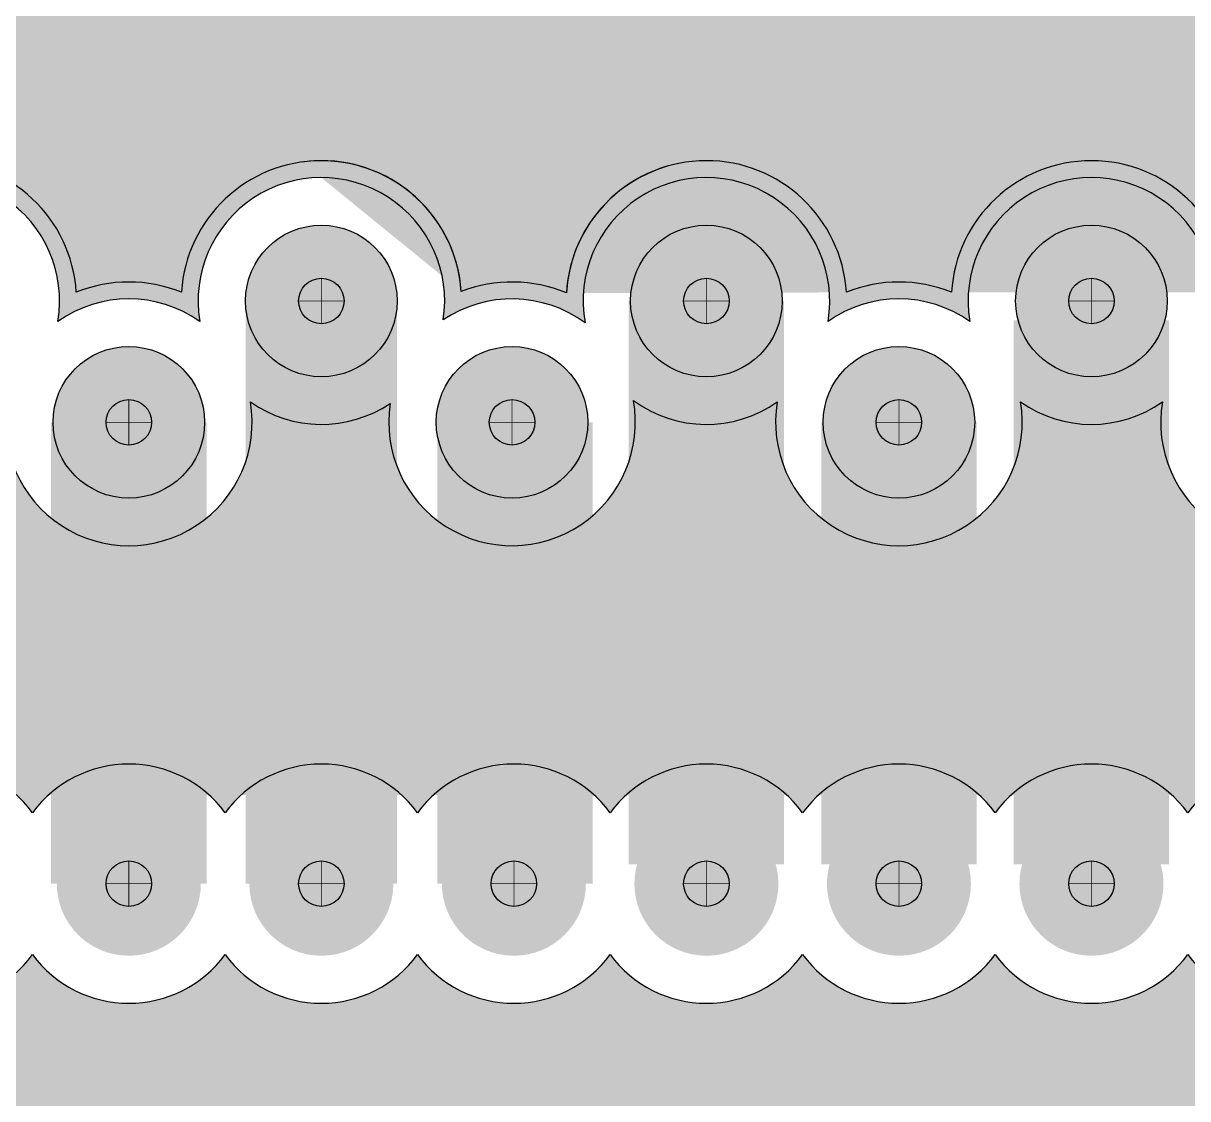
# Model space of a CAD drawing. Extents: x -5 to 272, y 7 to 75.
# Drawn here: x 43.31 to 58.67, y 36.28 to 50.46 of the extents above; entities that cross this region are included whole.
import ezdxf

# ---------------------------------------------------------------- set-up
doc = ezdxf.new("R2010")
doc.units = 0
for name, color, linetype in [('3D_INFO_TOP', 1, 'CONTINUOUS'), ('COPPER_BOTTOM', 1, 'CONTINUOUS'), ('COPPER_TOP', 3, 'CONTINUOUS'), ('DRILL', 255, 'CONTINUOUS'), ('DRILL_SYMBOLS', 255, 'CONTINUOUS'), ('SILKSCREEN_TOP', 4, 'CONTINUOUS'), ('SOLDER_MASK_BOTTOM', 212, 'CONTINUOUS'), ('SOLDER_MASK_TOP', 200, 'CONTINUOUS')]:
    doc.layers.add(name, color=color, linetype=linetype)

msp = doc.modelspace()

# ---------------------------------------------------------------- hatches: boundary and pattern name
at = {"layer": 'COPPER_BOTTOM'}
h = msp.add_hatch(color=1, dxfattribs=at)
edge = h.paths.add_edge_path()
edge.add_line((53.291985, 54.111359), (54.57371, 55.393084))
edge.add_line((54.57371, 55.393084), (54.57371, 61.50129))
edge.add_arc((53.34, 62.812), 1.8, 300.420548, 313.266636, ccw=False)
edge.add_arc((53.282, 62.05848), 1.256048, 314.939204, 320.515778, ccw=False)
edge.add_line((54.169217, 61.169378), (54.032, 61.032161))
edge.add_line((54.032, 61.032161), (54.032, 58.663621))
edge.add_arc((53.33918, 58.663621), 0.69282, 270, 0, ccw=False)
edge.add_line((53.33918, 57.970801), (50.97064, 57.970801))
edge.add_line((50.97064, 57.970801), (49.688738, 56.688899))
edge.add_arc((48.79987, 57.57635), 1.256048, 270.18518, 315.045734, ccw=False)
edge.add_line((48.803929, 56.320309), (47.061649, 56.314678))
edge.add_line((47.061649, 56.314678), (49.147219, 54.2291))
edge.add_arc((48.26, 53.34), 1.256048, 13.56166, 45.060694, ccw=False)
edge.add_arc((48.26, 52.312), 1.8, 225.125556, 47.285288, ccw=False)
edge.add_line((46.99, 51.036422), (46.99, 48.63248))
edge.add_arc((47.244, 46.8), 1.85, 3.853854, 97.891483, ccw=False)
edge.add_arc((49.76, 45.2), 1.85, 67.196596, 111.239133, ccw=False)
edge.add_arc((52.324, 46.8), 1.85, 3.565912, 176.733789, ccw=False)
edge.add_arc((54.864, 45.2), 1.85, 67.981307, 112.018693, ccw=False)
edge.add_arc((57.404, 46.8), 1.85, 3.565912, 176.434088, ccw=False)
edge.add_arc((59.944, 45.2), 1.85, 67.981307, 112.018693, ccw=False)
edge.add_arc((62.484, 46.8), 1.85, 344.601342, 176.434088, ccw=False)
edge.add_line((64.267588, 46.308763), (64.267588, 42.714872))
edge.add_line((64.267588, 42.714872), (69.30013, 42.933679))
edge.add_line((69.30013, 42.933679), (69.30013, 62.992))
edge.add_arc((70.104, 62.992), 0.80387, 160.556616, 180, ccw=False)
edge.add_line((69.345974, 63.259588), (69.345974, 65.278))
edge.add_line((69.345974, 65.278), (55.949372, 65.278))
edge.add_line((55.949372, 65.278), (56.802725, 64.424647))
edge.add_arc((55.88, 63.5), 1.30629, 0, 45.059616, ccw=False)
edge.add_line((57.18629, 63.5), (57.18629, 54.852))
edge.add_arc((55.88, 54.852), 1.30629, 314.940384, 0, ccw=False)
edge.add_line((56.802725, 53.927353), (55.13936, 52.263988))
edge.add_arc((53.34, 52.312), 1.8, 91.528531, 358.471534, ccw=False)
h = msp.add_hatch(color=1, dxfattribs=at)
edge = h.paths.add_edge_path()
edge.add_arc((53.34, 52.312), 1.8, 195.995124, 212.385993)
edge.add_line((51.819974, 51.347883), (51.819974, 48.580016))
edge.add_arc((52.324, 46.8), 1.85, 105.809899, 176.733789)
edge.add_arc((49.76, 45.2), 1.85, 67.196596, 111.239133)
edge.add_arc((47.244, 46.8), 1.85, 3.853854, 176.434088)
edge.add_arc((44.704, 45.2), 1.85, 67.981307, 112.018693)
edge.add_arc((42.164, 46.8), 1.85, 3.565912, 176.434088)
edge.add_arc((39.624, 45.2), 1.85, 67.981307, 112.018693)
edge.add_arc((37.084, 46.8), 1.85, 3.565912, 176.434088)
edge.add_arc((34.544, 45.2), 1.85, 67.981307, 157.344648)
edge.add_line((32.836749, 45.912596), (30.26229, 45.912596))
edge.add_line((30.26229, 45.912596), (30.26229, 46.422346))
edge.add_arc((29.544418, 47.069082), 0.966234, 317.984069, 0)
edge.add_line((30.510652, 47.069082), (30.510652, 47.545918))
edge.add_arc((29.544418, 47.545918), 0.966234, 0, 90)
edge.add_line((29.544418, 48.512152), (29.46118, 48.512152))
edge.add_arc((28.956, 47.3075), 1.30629, 67.248876, 86.565401)
edge.add_line((29.034259, 48.611444), (28.956, 48.672084))
edge.add_line((28.956, 48.672084), (28.955999, 48.672083))
edge.add_line((28.955999, 48.672083), (28.955999, 49.752917))
edge.add_line((28.955999, 49.752917), (28.956, 49.752916))
edge.add_line((28.956, 49.752916), (29.776666, 50.388825))
edge.add_arc((29.544418, 49.450918), 0.966234, 76.091975, 90)
edge.add_line((29.544418, 50.417152), (28.955999, 50.417152))
edge.add_line((28.955999, 50.417152), (28.955999, 51.088194))
edge.add_line((28.955999, 51.088194), (39.040421, 51.088194))
edge.add_arc((40.113291, 51.785291), 1.279451, 213.013779, 270)
edge.add_line((40.113291, 50.50584), (41.166709, 50.50584))
edge.add_arc((41.166709, 51.785291), 1.279451, 270, 315.473778)
edge.add_arc((43.18, 52.312), 1.8, 232.284556, 314.874444)
edge.add_arc((45.72, 52.312), 1.8, 225.125556, 314.874444)
edge.add_arc((48.26, 52.312), 1.8, 225.125556, 344.004876)
edge.add_line((49.990313, 51.816), (51.609687, 51.816))
edge = h.paths.add_edge_path()
edge.add_line((30.437395, 49.819971), (29.653429, 49.2125))
edge.add_line((29.653429, 49.2125), (30.437395, 48.605029))
edge.add_arc((29.544418, 48.974082), 0.966234, 337.545461, 0)
edge.add_line((30.510652, 48.974082), (30.510652, 49.450918))
edge.add_arc((29.544418, 49.450918), 0.966234, 0, 22.454539)
h = msp.add_hatch(color=256, dxfattribs=at)
edge = h.paths.add_edge_path()
edge.add_arc((47.244, 46.8), 1, 0, 360)
edge = h.paths.add_edge_path()
edge.add_arc((47.244, 46.8), 0.3, 0, 360)
h = msp.add_hatch(color=256, dxfattribs=at)
edge = h.paths.add_edge_path()
edge.add_arc((52.324, 46.8), 1, 0, 360)
edge = h.paths.add_edge_path()
edge.add_arc((52.324, 46.8), 0.3, 0, 360)
h = msp.add_hatch(color=256, dxfattribs=at)
edge = h.paths.add_edge_path()
edge.add_arc((57.404, 46.8), 1, 0, 360)
edge = h.paths.add_edge_path()
edge.add_arc((57.404, 46.8), 0.3, 0, 360)
h = msp.add_hatch(color=256, dxfattribs=at)
edge = h.paths.add_edge_path()
edge.add_arc((44.704, 45.2), 1, 0, 360)
edge = h.paths.add_edge_path()
edge.add_arc((44.704, 45.2), 0.3, 0, 360)
h = msp.add_hatch(color=256, dxfattribs=at)
edge = h.paths.add_edge_path()
edge.add_arc((49.76, 45.2), 1, 0, 360)
edge = h.paths.add_edge_path()
edge.add_arc((49.76, 45.2), 0.3, 0, 360)
h = msp.add_hatch(color=256, dxfattribs=at)
edge = h.paths.add_edge_path()
edge.add_arc((54.864, 45.2), 1, 0, 360)
edge = h.paths.add_edge_path()
edge.add_arc((54.864, 45.2), 0.3, 0, 360)
h = msp.add_hatch(color=256, dxfattribs=at)
edge = h.paths.add_edge_path()
edge.add_arc((44.704, 39.116), 0.95, 0, 360)
edge = h.paths.add_edge_path()
edge.add_arc((44.704, 39.116), 0.3, 0, 360)
h = msp.add_hatch(color=256, dxfattribs=at)
edge = h.paths.add_edge_path()
edge.add_arc((47.244, 39.116), 0.95, 0, 360)
edge = h.paths.add_edge_path()
edge.add_arc((47.244, 39.116), 0.3, 0, 360)
h = msp.add_hatch(color=256, dxfattribs=at)
edge = h.paths.add_edge_path()
edge.add_arc((49.784, 39.116), 0.95, 0, 360)
edge = h.paths.add_edge_path()
edge.add_arc((49.784, 39.116), 0.3, 0, 360)
h = msp.add_hatch(color=256, dxfattribs=at)
edge = h.paths.add_edge_path()
edge.add_arc((52.324, 39.116), 0.95, 0, 360)
edge = h.paths.add_edge_path()
edge.add_arc((52.324, 39.116), 0.3, 0, 360)
h = msp.add_hatch(color=256, dxfattribs=at)
edge = h.paths.add_edge_path()
edge.add_arc((54.864, 39.116), 0.95, 0, 360)
edge = h.paths.add_edge_path()
edge.add_arc((54.864, 39.116), 0.3, 0, 360)
h = msp.add_hatch(color=256, dxfattribs=at)
edge = h.paths.add_edge_path()
edge.add_arc((57.404, 39.116), 0.95, 0, 360)
edge = h.paths.add_edge_path()
edge.add_arc((57.404, 39.116), 0.3, 0, 360)
at = {"layer": 'COPPER_TOP'}
h = msp.add_hatch(color=3, dxfattribs=at)
h.paths.add_polyline_path([(-4.195967, 72.775967), (93.512292, 72.775967), (93.512292, 7.232068), (-4.195967, 7.232068)])
edge = h.paths.add_edge_path()
edge.add_arc((19.304, 39.116), 1.577, 36.358194, 143.641806)
edge.add_arc((16.764, 39.116), 1.577, 36.358194, 143.641806)
edge.add_arc((14.224, 39.116), 1.577, 36.358194, 323.641806)
edge.add_arc((16.764, 39.116), 1.577, 216.358194, 323.641806)
edge.add_arc((19.304, 39.116), 1.577, 216.358194, 323.641806)
edge.add_arc((21.844, 39.116), 1.577, 216.358194, 323.641806)
edge.add_arc((24.384, 39.116), 1.577, 216.358194, 323.641806)
edge.add_arc((26.924, 39.116), 1.577, 216.358194, 323.641806)
edge.add_arc((29.464, 39.116), 1.577, 216.358194, 323.641806)
edge.add_arc((32.004, 39.116), 1.577, 216.358194, 323.641806)
edge.add_arc((34.544, 39.116), 1.577, 216.358194, 323.641806)
edge.add_arc((37.084, 39.116), 1.577, 216.358194, 323.641806)
edge.add_arc((39.624, 39.116), 1.577, 216.358194, 323.641806)
edge.add_arc((42.164, 39.116), 1.577, 216.358194, 323.641806)
edge.add_arc((44.704, 39.116), 1.577, 216.358194, 323.641806)
edge.add_arc((47.244, 39.116), 1.577, 216.358194, 323.641806)
edge.add_arc((49.784, 39.116), 1.577, 216.358194, 323.641806)
edge.add_arc((52.324, 39.116), 1.577, 216.358194, 323.641806)
edge.add_arc((54.864, 39.116), 1.577, 216.358194, 323.641806)
edge.add_arc((57.404, 39.116), 1.577, 216.358194, 323.641806)
edge.add_arc((59.944, 39.116), 1.577, 216.358194, 323.641806)
edge.add_arc((62.484, 39.116), 1.577, 216.358194, 143.641806)
edge.add_arc((59.944, 39.116), 1.577, 36.358194, 143.641806)
edge.add_arc((57.404, 39.116), 1.577, 36.358194, 143.641806)
edge.add_arc((54.864, 39.116), 1.577, 36.358194, 143.641806)
edge.add_arc((52.324, 39.116), 1.577, 36.358194, 143.641806)
edge.add_arc((49.784, 39.116), 1.577, 36.358194, 143.641806)
edge.add_arc((47.244, 39.116), 1.577, 36.358194, 143.641806)
edge.add_arc((44.704, 39.116), 1.577, 36.358194, 143.641806)
edge.add_arc((42.164, 39.116), 1.577, 36.358194, 143.641806)
edge.add_arc((39.624, 39.116), 1.577, 36.358194, 143.641806)
edge.add_arc((37.084, 39.116), 1.577, 36.358194, 143.641806)
edge.add_arc((34.544, 39.116), 1.577, 36.358194, 143.641806)
edge.add_arc((32.004, 39.116), 1.577, 36.358194, 143.641806)
edge.add_arc((29.464, 39.116), 1.577, 36.358194, 143.641806)
edge.add_arc((26.924, 39.116), 1.577, 36.358194, 143.641806)
edge.add_arc((24.384, 39.116), 1.577, 36.358194, 143.641806)
edge.add_arc((21.844, 39.116), 1.577, 36.358194, 143.641806)
edge = h.paths.add_edge_path()
edge.add_arc((6.604, 12.954), 1.634872, 180, 186.234585)
edge.add_arc((6.604, 12.7), 1.627, 177.306641, 2.693359)
edge.add_arc((6.604, 12.954), 1.634872, 353.765415, 0)
edge.add_line((8.238872, 12.954), (8.238872, 42.5))
edge.add_arc((6.604, 42.5), 1.634872, 0, 180)
edge.add_line((4.969128, 42.5), (4.969128, 12.954))
edge = h.paths.add_edge_path()
edge.add_arc((19.304, 23.876), 1.577, 36.358194, 143.641806)
edge.add_arc((16.764, 23.876), 1.577, 36.358194, 143.641806)
edge.add_arc((14.224, 23.876), 1.577, 36.358194, 323.641806)
edge.add_arc((16.764, 23.876), 1.577, 216.358194, 323.641806)
edge.add_arc((19.304, 23.876), 1.577, 216.358194, 323.641806)
edge.add_arc((21.844, 23.876), 1.577, 216.358194, 323.641806)
edge.add_arc((24.384, 23.876), 1.577, 216.358194, 323.641806)
edge.add_arc((26.924, 23.876), 1.577, 216.358194, 323.641806)
edge.add_arc((29.464, 23.876), 1.577, 216.358194, 323.641806)
edge.add_arc((32.004, 23.876), 1.577, 216.358194, 323.641806)
edge.add_arc((34.544, 23.876), 1.577, 216.358194, 323.641806)
edge.add_arc((37.084, 23.876), 1.577, 216.358194, 323.641806)
edge.add_arc((39.624, 23.876), 1.577, 216.358194, 323.641806)
edge.add_arc((42.164, 23.876), 1.577, 216.358194, 323.641806)
edge.add_arc((44.704, 23.876), 1.577, 216.358194, 323.641806)
edge.add_arc((47.244, 23.876), 1.577, 216.358194, 323.641806)
edge.add_arc((49.784, 23.876), 1.577, 216.358194, 323.641806)
edge.add_arc((52.324, 23.876), 1.577, 216.358194, 323.641806)
edge.add_arc((54.864, 23.876), 1.577, 216.358194, 323.641806)
edge.add_arc((57.404, 23.876), 1.577, 216.358194, 323.641806)
edge.add_arc((59.944, 23.876), 1.577, 216.358194, 143.641806)
edge.add_arc((57.404, 23.876), 1.577, 36.358194, 143.641806)
edge.add_arc((54.864, 23.876), 1.577, 36.358194, 143.641806)
edge.add_arc((52.324, 23.876), 1.577, 36.358194, 143.641806)
edge.add_arc((49.784, 23.876), 1.577, 36.358194, 143.641806)
edge.add_arc((47.244, 23.876), 1.577, 36.358194, 143.641806)
edge.add_arc((44.704, 23.876), 1.577, 36.358194, 143.641806)
edge.add_arc((42.164, 23.876), 1.577, 36.358194, 143.641806)
edge.add_arc((39.624, 23.876), 1.577, 36.358194, 143.641806)
edge.add_arc((37.084, 23.876), 1.577, 36.358194, 143.641806)
edge.add_arc((34.544, 23.876), 1.577, 36.358194, 143.641806)
edge.add_arc((32.004, 23.876), 1.577, 36.358194, 143.641806)
edge.add_arc((29.464, 23.876), 1.577, 36.358194, 143.641806)
edge.add_arc((26.924, 23.876), 1.577, 36.358194, 143.641806)
edge.add_arc((24.384, 23.876), 1.577, 36.358194, 143.641806)
edge.add_arc((21.844, 23.876), 1.577, 36.358194, 143.641806)
edge = h.paths.add_edge_path()
edge.add_arc((43.18, 52.312), 1.577, 36.358194, 135.683323)
edge.add_arc((41.166709, 52.838709), 1.055372, 33.014475, 90)
edge.add_line((41.166709, 53.894081), (40.113291, 53.894081))
edge.add_arc((40.113291, 52.838709), 1.055372, 90, 180)
edge.add_line((39.057919, 52.838709), (39.057919, 51.785291))
edge.add_arc((40.113291, 51.785291), 1.055372, 180, 270)
edge.add_line((40.113291, 50.729919), (41.166709, 50.729919))
edge.add_arc((41.166709, 51.785291), 1.055372, 270, 326.985525)
edge.add_arc((43.18, 52.312), 1.577, 224.316677, 323.641806)
edge.add_arc((45.72, 52.312), 1.577, 216.358194, 323.641806)
edge.add_arc((48.26, 52.312), 1.577, 216.358194, 323.641806)
edge.add_arc((50.8, 52.312), 1.577, 216.358194, 323.641806)
edge.add_arc((53.34, 52.312), 1.577, 216.358194, 143.641806)
edge.add_arc((50.8, 52.312), 1.577, 36.358194, 143.641806)
edge.add_arc((48.26, 52.312), 1.577, 36.358194, 143.641806)
edge.add_arc((45.72, 52.312), 1.577, 36.358194, 143.641806)
edge = h.paths.add_edge_path()
edge.add_line((21.479128, 63.909581), (21.479128, 53.5))
edge.add_arc((23.114, 53.5), 1.634872, 180, 185.624879)
edge.add_arc((23.114, 53.34), 1.627, 180.008524, 359.991476)
edge.add_arc((23.114, 53.5), 1.634872, 354.375121, 0)
edge.add_line((24.748872, 53.5), (24.748872, 64.5))
edge.add_arc((23.114, 64.5), 1.634872, 0, 50.984019)
edge.add_arc((22.86, 64.77), 1.627, 37.935941, 211.926975)
edge = h.paths.add_edge_path()
edge.add_arc((42.164, 46.8), 1.627, 350.492586, 189.507414)
edge.add_arc((39.624, 45.2), 1.627, 54.907982, 125.092018)
edge.add_arc((37.084, 46.8), 1.627, 350.492586, 189.507414)
edge.add_arc((34.544, 45.2), 1.627, 54.907982, 9.507414)
edge.add_arc((37.084, 46.8), 1.627, 234.907982, 305.092018)
edge.add_arc((39.624, 45.2), 1.627, 170.492586, 9.507414)
edge.add_arc((42.164, 46.8), 1.627, 234.907982, 305.092018)
edge.add_arc((44.704, 45.2), 1.627, 170.492586, 9.507414)
edge.add_arc((47.244, 46.8), 1.627, 234.907982, 303.93809)
edge.add_arc((49.76, 45.2), 1.627, 171.154896, 10.211411)
edge.add_arc((52.324, 46.8), 1.627, 233.718974, 305.092018)
edge.add_arc((54.864, 45.2), 1.627, 170.492586, 9.507414)
edge.add_arc((57.404, 46.8), 1.627, 234.907982, 305.092018)
edge.add_arc((59.944, 45.2), 1.627, 170.492586, 9.507414)
edge.add_arc((62.484, 46.8), 1.627, 234.907982, 189.507414)
edge.add_arc((59.944, 45.2), 1.627, 54.907982, 125.092018)
edge.add_arc((57.404, 46.8), 1.627, 350.492586, 189.507414)
edge.add_arc((54.864, 45.2), 1.627, 54.907982, 125.092018)
edge.add_arc((52.324, 46.8), 1.627, 350.492586, 190.211411)
edge.add_arc((49.76, 45.2), 1.627, 53.718974, 123.93809)
edge.add_arc((47.244, 46.8), 1.627, 351.154896, 189.507414)
edge.add_arc((44.704, 45.2), 1.627, 54.907982, 125.092018)
edge = h.paths.add_edge_path()
edge.add_arc((42.164, 16.51), 1.627, 38.686496, 141.313504)
edge.add_arc((39.624, 16.51), 1.627, 38.686496, 127.33723)
edge.add_arc((37.084, 18.288), 1.627, 342.678729, 124.21034)
edge.add_arc((34.544, 19.558), 1.627, 2.659558, 217.095391)
edge.add_arc((32.004, 17.526), 1.627, 40.224225, 124.21034)
edge.add_arc((29.464, 18.796), 1.627, 2.659558, 141.313504)
edge.add_arc((26.924, 18.796), 1.627, 38.686496, 141.313504)
edge.add_arc((24.384, 18.796), 1.627, 38.686496, 321.313504)
edge.add_arc((26.924, 18.796), 1.627, 218.686496, 321.313504)
edge.add_arc((29.464, 18.796), 1.627, 218.686496, 304.21034)
edge.add_arc((32.004, 17.526), 1.627, 182.659558, 37.095391)
edge.add_arc((34.544, 19.558), 1.627, 220.224225, 304.21034)
edge.add_arc((37.084, 18.288), 1.627, 182.659558, 307.33723)
edge.add_arc((39.624, 16.51), 1.627, 162.678729, 321.313504)
edge.add_arc((42.164, 16.51), 1.627, 218.686496, 321.313504)
edge.add_arc((44.704, 16.51), 1.627, 218.686496, 17.321271)
edge.add_arc((47.244, 18.288), 1.627, 232.66277, 197.321271)
edge.add_arc((44.704, 16.51), 1.627, 52.66277, 141.313504)
edge = h.paths.add_edge_path()
edge.add_arc((17.78, 61.468), 1.627, 309.927133, 121.926975)
edge.add_line((16.919581, 62.848872), (3.302, 62.848872))
edge.add_arc((3.302, 61.214), 1.634872, 90, 270)
edge.add_line((3.302, 59.579128), (17.526, 59.579128))
edge.add_arc((17.526, 61.214), 1.634872, 270, 322.569043)
edge = h.paths.add_edge_path()
edge.add_arc((42.418, 68.834), 1.627, 79.717947, 167.194574)
edge.add_arc((42.418, 68.8), 1.634872, 166.032565, 270)
edge.add_line((42.418, 67.165128), (46.958281, 67.165128))
edge.add_arc((47.498, 68.7), 1.627, 250.626388, 357.238476)
edge.add_arc((47.498, 68.8), 1.634872, 353.735761, 90)
edge.add_line((47.498, 70.434872), (42.70841, 70.434872))
edge = h.paths.add_edge_path()
edge.add_arc((43.18, 62.812), 1.577, 36.358194, 143.641806)
edge.add_arc((40.64, 62.812), 1.577, 36.358194, 323.641806)
edge.add_arc((43.18, 62.812), 1.577, 216.358194, 323.641806)
edge.add_arc((45.72, 62.812), 1.577, 216.358194, 323.641806)
edge.add_arc((48.26, 62.812), 1.577, 216.358194, 323.641806)
edge.add_arc((50.8, 62.812), 1.577, 216.358194, 323.641806)
edge.add_arc((53.34, 62.812), 1.577, 216.358194, 143.641806)
edge.add_arc((50.8, 62.812), 1.577, 36.358194, 143.641806)
edge.add_arc((48.26, 62.812), 1.577, 36.358194, 143.641806)
edge.add_arc((45.72, 62.812), 1.577, 36.358194, 143.641806)
edge = h.paths.add_edge_path()
edge.add_line((70.755128, 43.18), (70.755128, 28.194))
edge.add_arc((72.39, 28.194), 1.634872, 180, 0)
edge.add_line((74.024872, 28.194), (74.024872, 43.18))
edge.add_arc((72.39, 43.18), 1.634872, 0, 180)
edge = h.paths.add_edge_path()
edge.add_arc((21.420667, 10.668001), 1.877, 0, 360)
edge = h.paths.add_edge_path()
edge.add_arc((27.940001, 10.668001), 1.877, 0, 360)
edge = h.paths.add_edge_path()
edge.add_arc((21.420667, 15.155335), 1.877, 0, 360)
edge = h.paths.add_edge_path()
edge.add_arc((27.940001, 15.155335), 1.877, 0, 360)
edge = h.paths.add_edge_path()
edge.add_arc((82.804, 63.5), 1.577, 36.358194, 143.641806)
edge.add_arc((80.264, 63.5), 1.577, 36.358194, 143.641806)
edge.add_arc((77.724, 63.5), 1.577, 36.358194, 226.734854)
edge.add_arc((77.271459, 61.412541), 1.129899, 123.784033, 180)
edge.add_line((76.14156, 61.412541), (76.14156, 60.507459))
edge.add_arc((77.271459, 60.507459), 1.129899, 180, 270)
edge.add_line((77.271459, 59.37756), (78.176541, 59.37756))
edge.add_arc((78.176541, 60.507459), 1.129899, 270, 326.215967)
edge.add_arc((80.264, 60.96), 1.577, 223.265146, 323.641806)
edge.add_arc((82.804, 60.96), 1.577, 216.358194, 323.641806)
edge.add_arc((85.344, 60.96), 1.577, 216.358194, 323.641806)
edge.add_arc((87.884, 60.96), 1.577, 216.358194, 143.641806)
edge.add_arc((85.344, 60.96), 1.577, 36.358194, 53.641806)
edge.add_arc((85.344, 63.5), 1.577, 306.358194, 143.641806)
edge = h.paths.add_edge_path()
edge.add_arc((78.994, 69.342), 1.627, 0, 360)
edge = h.paths.add_edge_path()
edge.add_arc((82.296, 69.342), 1.627, 20.496546, 339.503454)
edge.add_arc((85.344, 69.342), 1.627, 200.496546, 159.503454)
edge = h.paths.add_edge_path()
edge.add_arc((30.734, 68.834), 1.627, 349.617981, 178.757054)
edge.add_arc((30.7, 68.5), 1.634872, 166.945094, 180)
edge.add_line((29.065128, 68.5), (29.065128, 58.3))
edge.add_arc((30.7, 58.3), 1.634872, 180, 199.923778)
edge.add_arc((30.734, 58.166), 1.627, 195.073523, 10.282053)
edge.add_line((32.334872, 58.45641), (32.334872, 68.5))
edge.add_arc((30.7, 68.5), 1.634872, 0, 1.429942)
edge = h.paths.add_edge_path()
edge.add_arc((83.82, 16.256), 1.577, 126.358194, 53.641806)
edge.add_arc((83.82, 18.796), 1.577, 306.358194, 233.641806)
edge = h.paths.add_edge_path()
edge.add_arc((56.387999, 15.748), 1.627, 0, 360)
edge = h.paths.add_edge_path()
edge.add_arc((61.256333, 15.748), 1.627, 0, 360)
edge = h.paths.add_edge_path()
edge.add_arc((52.324, 18.288), 1.627, 40.224225, 37.095391)
edge.add_arc((54.864, 20.32), 1.627, 220.224225, 217.095391)
edge = h.paths.add_edge_path()
edge.add_arc((81.1, 41.148), 1.634872, 262.602403, 0)
edge.add_line((82.734872, 41.148), (82.734872, 43.491719))
edge.add_arc((83.82, 44.704), 1.627, 228.167885, 38.097448)
edge.add_line((85.100388, 45.70786), (85.100388, 51.274906))
edge.add_arc((83.566, 51.816), 1.627, 340.575073, 199.424927)
edge.add_line((82.031612, 51.274906), (82.031612, 50.555013))
edge.add_arc((81.026, 49.276), 1.627, 51.824125, 196.47422)
edge.add_arc((81.1, 48.768), 1.634872, 178.366318, 180)
edge.add_line((79.465128, 48.768), (79.465128, 41.607138))
edge.add_arc((81.026, 41.148), 1.627, 163.608504, 265.187544)
h = msp.add_hatch(color=256, dxfattribs=at)
edge = h.paths.add_edge_path()
edge.add_arc((47.244, 46.8), 1, 0, 360)
edge = h.paths.add_edge_path()
edge.add_arc((47.244, 46.8), 0.3, 0, 360)
h = msp.add_hatch(color=256, dxfattribs=at)
edge = h.paths.add_edge_path()
edge.add_arc((52.324, 46.8), 1, 0, 360)
edge = h.paths.add_edge_path()
edge.add_arc((52.324, 46.8), 0.3, 0, 360)
h = msp.add_hatch(color=256, dxfattribs=at)
edge = h.paths.add_edge_path()
edge.add_arc((57.404, 46.8), 1, 0, 360)
edge = h.paths.add_edge_path()
edge.add_arc((57.404, 46.8), 0.3, 0, 360)
h = msp.add_hatch(color=256, dxfattribs=at)
edge = h.paths.add_edge_path()
edge.add_arc((44.704, 45.2), 1, 0, 360)
edge = h.paths.add_edge_path()
edge.add_arc((44.704, 45.2), 0.3, 0, 360)
h = msp.add_hatch(color=256, dxfattribs=at)
edge = h.paths.add_edge_path()
edge.add_arc((49.76, 45.2), 1, 0, 360)
edge = h.paths.add_edge_path()
edge.add_arc((49.76, 45.2), 0.3, 0, 360)
h = msp.add_hatch(color=256, dxfattribs=at)
edge = h.paths.add_edge_path()
edge.add_arc((54.864, 45.2), 1, 0, 360)
edge = h.paths.add_edge_path()
edge.add_arc((54.864, 45.2), 0.3, 0, 360)
h = msp.add_hatch(color=256, dxfattribs=at)
edge = h.paths.add_edge_path()
edge.add_arc((44.704, 39.116), 0.95, 0, 360)
edge = h.paths.add_edge_path()
edge.add_arc((44.704, 39.116), 0.3, 0, 360)
h = msp.add_hatch(color=256, dxfattribs=at)
edge = h.paths.add_edge_path()
edge.add_arc((47.244, 39.116), 0.95, 0, 360)
edge = h.paths.add_edge_path()
edge.add_arc((47.244, 39.116), 0.3, 0, 360)
h = msp.add_hatch(color=256, dxfattribs=at)
edge = h.paths.add_edge_path()
edge.add_arc((49.784, 39.116), 0.95, 0, 360)
edge = h.paths.add_edge_path()
edge.add_arc((49.784, 39.116), 0.3, 0, 360)
h = msp.add_hatch(color=256, dxfattribs=at)
edge = h.paths.add_edge_path()
edge.add_arc((52.324, 39.116), 0.95, 0, 360)
edge = h.paths.add_edge_path()
edge.add_arc((52.324, 39.116), 0.3, 0, 360)
h = msp.add_hatch(color=256, dxfattribs=at)
edge = h.paths.add_edge_path()
edge.add_arc((54.864, 39.116), 0.95, 0, 360)
edge = h.paths.add_edge_path()
edge.add_arc((54.864, 39.116), 0.3, 0, 360)
h = msp.add_hatch(color=256, dxfattribs=at)
edge = h.paths.add_edge_path()
edge.add_arc((57.404, 39.116), 0.95, 0, 360)
edge = h.paths.add_edge_path()
edge.add_arc((57.404, 39.116), 0.3, 0, 360)
at = {"layer": 'DRILL'}
h = msp.add_hatch(color=255, dxfattribs=at)
edge = h.paths.add_edge_path()
edge.add_arc((47.244, 46.8), 0.3, 0, 360)
h = msp.add_hatch(color=255, dxfattribs=at)
edge = h.paths.add_edge_path()
edge.add_arc((52.324, 46.8), 0.3, 0, 360)
h = msp.add_hatch(color=255, dxfattribs=at)
edge = h.paths.add_edge_path()
edge.add_arc((57.404, 46.8), 0.3, 0, 360)
h = msp.add_hatch(color=255, dxfattribs=at)
edge = h.paths.add_edge_path()
edge.add_arc((44.704, 45.2), 0.3, 0, 360)
h = msp.add_hatch(color=255, dxfattribs=at)
edge = h.paths.add_edge_path()
edge.add_arc((49.76, 45.2), 0.3, 0, 360)
h = msp.add_hatch(color=255, dxfattribs=at)
edge = h.paths.add_edge_path()
edge.add_arc((54.864, 45.2), 0.3, 0, 360)
h = msp.add_hatch(color=255, dxfattribs=at)
edge = h.paths.add_edge_path()
edge.add_arc((44.704, 39.116), 0.3, 0, 360)
h = msp.add_hatch(color=255, dxfattribs=at)
edge = h.paths.add_edge_path()
edge.add_arc((47.244, 39.116), 0.3, 0, 360)
h = msp.add_hatch(color=255, dxfattribs=at)
edge = h.paths.add_edge_path()
edge.add_arc((49.784, 39.116), 0.3, 0, 360)
h = msp.add_hatch(color=255, dxfattribs=at)
edge = h.paths.add_edge_path()
edge.add_arc((52.324, 39.116), 0.3, 0, 360)
h = msp.add_hatch(color=255, dxfattribs=at)
edge = h.paths.add_edge_path()
edge.add_arc((54.864, 39.116), 0.3, 0, 360)
h = msp.add_hatch(color=255, dxfattribs=at)
edge = h.paths.add_edge_path()
edge.add_arc((57.404, 39.116), 0.3, 0, 360)
at = {"layer": 'SOLDER_MASK_BOTTOM'}
h = msp.add_hatch(color=256, dxfattribs=at)
edge = h.paths.add_edge_path()
edge.add_arc((47.244, 46.8), 1, 0, 360)
h = msp.add_hatch(color=256, dxfattribs=at)
edge = h.paths.add_edge_path()
edge.add_arc((52.324, 46.8), 1, 0, 360)
h = msp.add_hatch(color=256, dxfattribs=at)
edge = h.paths.add_edge_path()
edge.add_arc((57.404, 46.8), 1, 0, 360)
h = msp.add_hatch(color=256, dxfattribs=at)
edge = h.paths.add_edge_path()
edge.add_arc((44.704, 45.2), 1, 0, 360)
h = msp.add_hatch(color=256, dxfattribs=at)
edge = h.paths.add_edge_path()
edge.add_arc((49.76, 45.2), 1, 0, 360)
h = msp.add_hatch(color=256, dxfattribs=at)
edge = h.paths.add_edge_path()
edge.add_arc((54.864, 45.2), 1, 0, 360)
h = msp.add_hatch(color=256, dxfattribs=at)
edge = h.paths.add_edge_path()
edge.add_arc((44.704, 39.116), 0.95, 0, 360)
edge = h.paths.add_edge_path()
edge.add_arc((44.704, 39.116), 0.3, 0, 360)
h = msp.add_hatch(color=256, dxfattribs=at)
edge = h.paths.add_edge_path()
edge.add_arc((47.244, 39.116), 0.95, 0, 360)
edge = h.paths.add_edge_path()
edge.add_arc((47.244, 39.116), 0.3, 0, 360)
h = msp.add_hatch(color=256, dxfattribs=at)
edge = h.paths.add_edge_path()
edge.add_arc((49.784, 39.116), 0.95, 0, 360)
edge = h.paths.add_edge_path()
edge.add_arc((49.784, 39.116), 0.3, 0, 360)
h = msp.add_hatch(color=256, dxfattribs=at)
edge = h.paths.add_edge_path()
edge.add_arc((52.324, 39.116), 0.95, 0, 360)
edge = h.paths.add_edge_path()
edge.add_arc((52.324, 39.116), 0.3, 0, 360)
h = msp.add_hatch(color=256, dxfattribs=at)
edge = h.paths.add_edge_path()
edge.add_arc((54.864, 39.116), 0.95, 0, 360)
edge = h.paths.add_edge_path()
edge.add_arc((54.864, 39.116), 0.3, 0, 360)
h = msp.add_hatch(color=256, dxfattribs=at)
edge = h.paths.add_edge_path()
edge.add_arc((57.404, 39.116), 0.95, 0, 360)
edge = h.paths.add_edge_path()
edge.add_arc((57.404, 39.116), 0.3, 0, 360)
at = {"layer": 'SOLDER_MASK_TOP'}
h = msp.add_hatch(color=256, dxfattribs=at)
edge = h.paths.add_edge_path()
edge.add_arc((47.244, 46.8), 1, 0, 360)
h = msp.add_hatch(color=256, dxfattribs=at)
edge = h.paths.add_edge_path()
edge.add_arc((52.324, 46.8), 1, 0, 360)
h = msp.add_hatch(color=256, dxfattribs=at)
edge = h.paths.add_edge_path()
edge.add_arc((57.404, 46.8), 1, 0, 360)
h = msp.add_hatch(color=256, dxfattribs=at)
edge = h.paths.add_edge_path()
edge.add_arc((44.704, 45.2), 1, 0, 360)
h = msp.add_hatch(color=256, dxfattribs=at)
edge = h.paths.add_edge_path()
edge.add_arc((49.76, 45.2), 1, 0, 360)
h = msp.add_hatch(color=256, dxfattribs=at)
edge = h.paths.add_edge_path()
edge.add_arc((54.864, 45.2), 1, 0, 360)
h = msp.add_hatch(color=256, dxfattribs=at)
edge = h.paths.add_edge_path()
edge.add_arc((44.704, 39.116), 0.95, 0, 360)
edge = h.paths.add_edge_path()
edge.add_arc((44.704, 39.116), 0.3, 0, 360)
h = msp.add_hatch(color=256, dxfattribs=at)
edge = h.paths.add_edge_path()
edge.add_arc((47.244, 39.116), 0.95, 0, 360)
edge = h.paths.add_edge_path()
edge.add_arc((47.244, 39.116), 0.3, 0, 360)
h = msp.add_hatch(color=256, dxfattribs=at)
edge = h.paths.add_edge_path()
edge.add_arc((49.784, 39.116), 0.95, 0, 360)
edge = h.paths.add_edge_path()
edge.add_arc((49.784, 39.116), 0.3, 0, 360)
h = msp.add_hatch(color=256, dxfattribs=at)
edge = h.paths.add_edge_path()
edge.add_arc((52.324, 39.116), 0.95, 0, 360)
edge = h.paths.add_edge_path()
edge.add_arc((52.324, 39.116), 0.3, 0, 360)
h = msp.add_hatch(color=256, dxfattribs=at)
edge = h.paths.add_edge_path()
edge.add_arc((54.864, 39.116), 0.95, 0, 360)
edge = h.paths.add_edge_path()
edge.add_arc((54.864, 39.116), 0.3, 0, 360)
h = msp.add_hatch(color=256, dxfattribs=at)
edge = h.paths.add_edge_path()
edge.add_arc((57.404, 39.116), 0.95, 0, 360)
edge = h.paths.add_edge_path()
edge.add_arc((57.404, 39.116), 0.3, 0, 360)

# ---------------------------------------------------------------- linework, layer by layer
at = {"layer": '3D_INFO_TOP', "color": 1, "const_width": 0.1778}
msp.add_lwpolyline([(12.319, 40.386), (64.389, 40.386)], dxfattribs=at)
at = {"layer": 'COPPER_BOTTOM', "color": 1}
for points, const_width in [([(50.8, 50.3016), (50.8, 52.312)], 1.1), ([(51.819974, 51.347883), (51.819974, 48.580016)], 0.7), ([(46.99, 51.036422), (46.99, 48.63248)], 0.7), ([(50.8, 50.3016), (49.64622, 49.14782)], 1.1), ([(29.02068, 49.14782), (49.64622, 49.14782)], 1.1), ([(47.244, 46.8), (47.244, 39.116)], 2), ([(52.324, 46.8), (52.324, 39.37)], 2.05), ([(57.404, 46.546), (57.404, 39.37)], 2.05), ([(44.704, 45.2), (44.704, 39.116)], 2.05), ([(49.8, 45.2), (49.8, 39.116)], 2.05), ([(54.864, 45.2), (54.864, 39.37)], 2.05), ([(14.93685, 36.87915), (65.58115, 36.87915)], 1.1)]:
    msp.add_lwpolyline(points, dxfattribs=dict(at, const_width=const_width))
for centre, start, end in [((42.164, 46.8), 3.565912, 176.434088), ((47.244, 46.8), 3.853854, 176.434088), ((47.244, 46.8), 3.853854, 97.891483), ((52.324, 46.8), 3.565912, 176.733789), ((52.324, 46.8), 105.809899, 176.733789), ((57.404, 46.8), 3.565912, 176.434088), ((44.704, 45.2), 67.981307, 112.018693), ((49.76, 45.2), 67.196596, 111.239133), ((49.76, 45.2), 67.196596, 111.239133), ((54.864, 45.2), 67.981307, 112.018693)]:
    msp.add_arc(centre, 1.85, start, end, dxfattribs=at)
at = {"layer": 'COPPER_TOP', "color": 3}
for centre, radius, start, end in [((42.164, 46.8), 1.627, 350.492586, 189.507414), ((47.244, 46.8), 1.627, 351.154896, 189.507414), ((52.324, 46.8), 1.627, 350.492586, 190.211411), ((57.404, 46.8), 1.627, 350.492586, 189.507414), ((44.704, 45.2), 1.627, 54.907982, 125.092018), ((49.76, 45.2), 1.627, 53.718974, 123.93809), ((54.864, 45.2), 1.627, 54.907982, 125.092018), ((49.76, 45.2), 1.627, 171.154896, 10.211411), ((52.324, 46.8), 1.627, 233.718974, 305.092018), ((44.704, 45.2), 1.627, 170.492586, 9.507414), ((47.244, 46.8), 1.627, 234.907982, 303.93809), ((54.864, 45.2), 1.627, 170.492586, 9.507414), ((57.404, 46.8), 1.627, 234.907982, 305.092018), ((59.944, 45.2), 1.627, 170.492586, 9.507414), ((42.164, 39.116), 1.577, 36.358194, 143.641806), ((44.704, 39.116), 1.577, 36.358194, 143.641806), ((47.244, 39.116), 1.577, 36.358194, 143.641806), ((49.784, 39.116), 1.577, 36.358194, 143.641806), ((52.324, 39.116), 1.577, 36.358194, 143.641806), ((54.864, 39.116), 1.577, 36.358194, 143.641806), ((57.404, 39.116), 1.577, 36.358194, 143.641806), ((59.944, 39.116), 1.577, 36.358194, 143.641806), ((42.164, 39.116), 1.577, 216.358194, 323.641806), ((44.704, 39.116), 1.577, 216.358194, 323.641806), ((47.244, 39.116), 1.577, 216.358194, 323.641806), ((49.784, 39.116), 1.577, 216.358194, 323.641806), ((52.324, 39.116), 1.577, 216.358194, 323.641806), ((54.864, 39.116), 1.577, 216.358194, 323.641806), ((57.404, 39.116), 1.577, 216.358194, 323.641806), ((59.944, 39.116), 1.577, 216.358194, 323.641806)]:
    msp.add_arc(centre, radius, start, end, dxfattribs=at)
at = {"layer": 'DRILL', "color": 255}
for centre in [(47.244, 46.8), (52.324, 46.8), (57.404, 46.8), (44.704, 45.2), (49.76, 45.2), (54.864, 45.2), (44.704, 39.116), (47.244, 39.116), (49.784, 39.116), (52.324, 39.116), (54.864, 39.116), (57.404, 39.116)]:
    msp.add_circle(centre, 0.3, dxfattribs=at)
at = {"layer": 'DRILL_SYMBOLS', "color": 7, "const_width": 0.01}
for points in [[(47.244, 46.5), (47.244, 47.1)], [(52.324, 46.5), (52.324, 47.1)], [(57.404, 46.5), (57.404, 47.1)], [(46.944, 46.8), (47.544, 46.8)], [(52.024, 46.8), (52.624, 46.8)], [(57.104, 46.8), (57.704, 46.8)], [(44.704, 44.9), (44.704, 45.5)], [(49.76, 44.9), (49.76, 45.5)], [(54.864, 44.9), (54.864, 45.5)], [(44.404, 45.2), (45.004, 45.2)], [(49.46, 45.2), (50.06, 45.2)], [(54.564, 45.2), (55.164, 45.2)], [(44.704, 38.816), (44.704, 39.416)], [(47.244, 38.816), (47.244, 39.416)], [(49.784, 38.816), (49.784, 39.416)], [(52.324, 38.816), (52.324, 39.416)], [(54.864, 38.816), (54.864, 39.416)], [(57.404, 38.816), (57.404, 39.416)], [(44.404, 39.116), (45.004, 39.116)], [(46.944, 39.116), (47.544, 39.116)], [(49.484, 39.116), (50.084, 39.116)], [(52.024, 39.116), (52.624, 39.116)], [(54.564, 39.116), (55.164, 39.116)], [(57.104, 39.116), (57.704, 39.116)]]:
    msp.add_lwpolyline(points, dxfattribs=at)
at = {"layer": 'SILKSCREEN_TOP', "color": 4, "const_width": 0.2032}
msp.add_lwpolyline([(12.319, 40.386), (64.389, 40.386)], dxfattribs=at)
at = {"layer": 'SOLDER_MASK_BOTTOM'}
for centre in [(47.244, 46.8), (52.324, 46.8), (57.404, 46.8), (44.704, 45.2), (49.76, 45.2), (54.864, 45.2)]:
    msp.add_circle(centre, 1, dxfattribs=at)
at = {"layer": 'SOLDER_MASK_TOP'}
for centre in [(47.244, 46.8), (52.324, 46.8), (57.404, 46.8), (44.704, 45.2), (49.76, 45.2), (54.864, 45.2)]:
    msp.add_circle(centre, 1, dxfattribs=at)

doc.saveas('drawing.dxf')
